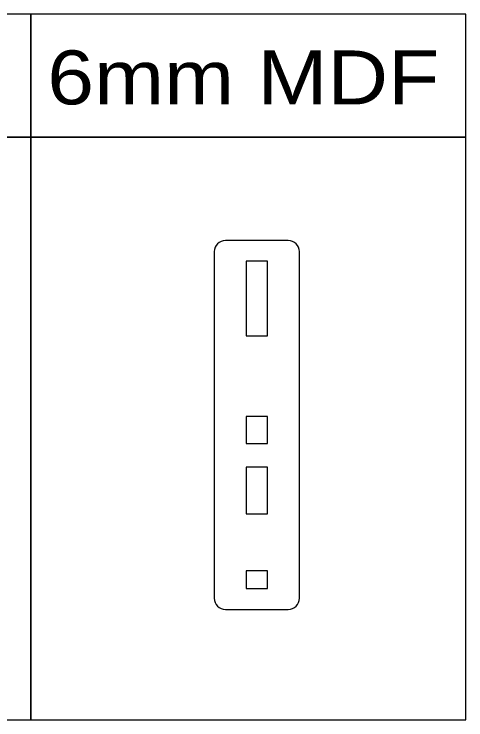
# Model space of a CAD drawing. Header units: millimetres. Extents: x -1166 to 1166, y -335 to 297.
# Drawn here: x 763 to 1166, y -335 to 297 of the extents above; entities that cross this region are included whole.
import ezdxf

# ---------------------------------------------------------------- set-up
doc = ezdxf.new("R2010")
doc.units = ezdxf.units.MM
doc.header["$MEASUREMENT"] = 0
doc.layers.add('Camada 1', color=7, linetype='Continuous')
doc.styles.add('4', font='Arial', dxfattribs={"height": 1})

msp = doc.modelspace()

# ---------------------------------------------------------------- linework, layer by layer
at = {"layer": 'Camada 1', "color": 142, "lineweight": 20}
for points in [[(388.8267, 186.6815), (777.6537, 186.6815), (777.6537, 296.7483), (388.8267, 296.7483), (388.8267, 186.6815)], [(777.6535, 186.6815), (1166.4803, 186.6815), (1166.4803, 296.7483), (777.6535, 296.7483), (777.6535, 186.6815)], [(388.8267, -334.8653), (777.6537, -334.8653), (777.6537, 186.6815), (388.8267, 186.6815), (388.8267, -334.8653)], [(777.6535, -334.8653), (1166.4803, -334.8653), (1166.4803, 186.6815), (777.6535, 186.6815), (777.6535, -334.8653)]]:
    msp.add_lwpolyline(points, close=True, dxfattribs=at)
at = {"layer": 'Camada 1', "color": 230, "lineweight": 20}
for points in [[(1017.6905, 84.1832), (1017.6905, 84.1832), (1017.6905, -226.0168), (1017.6905, -226.0168), (1017.6905, -226.0168), (1017.6905, -231.5168), (1013.1905, -236.0168), (1007.6905, -236.0168), (1007.6905, -236.0168), (1007.6905, -236.0168), (951.4905, -236.0168), (951.4905, -236.0168), (951.4905, -236.0168), (945.9905, -236.0168), (941.4905, -231.5168), (941.4905, -226.0168), (941.4905, -226.0168), (941.4905, -226.0168), (941.4905, 84.1832), (941.4905, 84.1832), (941.4905, 84.1832), (941.4905, 89.6832), (945.9905, 94.1832), (951.4905, 94.1832), (951.4905, 94.1832), (951.4905, 94.1832), (1007.6905, 94.1832), (1007.6905, 94.1832), (1007.6905, 94.1832), (1013.1905, 94.1832), (1017.6905, 89.6832), (1017.6905, 84.1832)], [(982.7655, 8.7883), (982.7655, 8.7883), (976.4154, 8.7883), (976.4154, 8.7883), (976.4154, 8.7883), (976.4154, 8.7883), (970.0653, 8.7883), (970.0653, 8.7883), (970.0653, 8.7883), (970.0653, 8.7883), (970.0653, 75.5617), (970.0653, 75.5617), (970.0653, 75.5617), (970.0653, 75.5617), (976.4154, 75.5617), (976.4154, 75.5617), (976.4154, 75.5617), (976.4154, 75.5617), (982.7655, 75.5617), (982.7655, 75.5617), (982.7655, 75.5617), (982.7655, 75.5617), (989.1156, 75.5617), (989.1156, 75.5617), (989.1156, 75.5617), (989.1156, 75.5617), (989.1156, 8.7883), (989.1156, 8.7883), (989.1156, 8.7883), (989.1156, 8.7883), (982.7655, 8.7883), (982.7655, 8.7883)], [(982.7655, -87.5666), (982.7655, -87.5666), (976.4154, -87.5666), (976.4154, -87.5666), (976.4154, -87.5666), (976.4154, -87.5666), (970.0653, -87.5666), (970.0653, -87.5666), (970.0653, -87.5666), (970.0653, -87.5666), (970.0653, -63.3933), (970.0653, -63.3933), (970.0653, -63.3933), (970.0653, -63.3933), (976.4154, -63.3933), (976.4154, -63.3933), (976.4154, -63.3933), (976.4154, -63.3933), (982.7655, -63.3933), (982.7655, -63.3933), (982.7655, -63.3933), (982.7655, -63.3933), (989.1156, -63.3933), (989.1156, -63.3933), (989.1156, -63.3933), (989.1156, -63.3933), (989.1156, -87.5666), (989.1156, -87.5666), (989.1156, -87.5666), (989.1156, -87.5666), (982.7655, -87.5666), (982.7655, -87.5666)], [(982.7655, -150.5569), (982.7655, -150.5569), (976.4154, -150.5569), (976.4154, -150.5569), (976.4154, -150.5569), (976.4154, -150.5569), (970.0653, -150.5569), (970.0653, -150.5569), (970.0653, -150.5569), (970.0653, -150.5569), (970.0653, -108.5917), (970.0653, -108.5917), (970.0653, -108.5917), (970.0653, -108.5917), (976.4154, -108.5917), (976.4154, -108.5917), (976.4154, -108.5917), (976.4154, -108.5917), (982.7655, -108.5917), (982.7655, -108.5917), (982.7655, -108.5917), (982.7655, -108.5917), (989.1156, -108.5917), (989.1156, -108.5917), (989.1156, -108.5917), (989.1156, -108.5917), (989.1156, -150.5569), (989.1156, -150.5569), (989.1156, -150.5569), (989.1156, -150.5569), (982.7655, -150.5569), (982.7655, -150.5569)], [(982.7655, -217.3953), (982.7655, -217.3953), (976.4154, -217.3953), (976.4154, -217.3953), (976.4154, -217.3953), (976.4154, -217.3953), (970.0653, -217.3953), (970.0653, -217.3953), (970.0653, -217.3953), (970.0653, -217.3953), (970.0653, -201.5135), (970.0653, -201.5135), (970.0653, -201.5135), (970.0653, -201.5135), (976.4154, -201.5135), (976.4154, -201.5135), (976.4154, -201.5135), (976.4154, -201.5135), (982.7655, -201.5135), (982.7655, -201.5135), (982.7655, -201.5135), (982.7655, -201.5135), (989.1156, -201.5135), (989.1156, -201.5135), (989.1156, -201.5135), (989.1156, -201.5135), (989.1156, -217.3953), (989.1156, -217.3953), (989.1156, -217.3953), (989.1156, -217.3953), (982.7655, -217.3953), (982.7655, -217.3953)]]:
    msp.add_open_spline(points, degree=3, knots=[0, 0, 0, 0, 0.11111111, 0.11111111, 0.11111111, 0.11111111, 0.22222222, 0.22222222, 0.22222222, 0.22222222, 0.33333333, 0.33333333, 0.33333333, 0.33333333, 0.44444444, 0.44444444, 0.44444444, 0.44444444, 0.55555556, 0.55555556, 0.55555556, 0.55555556, 0.66666667, 0.66666667, 0.66666667, 0.66666667, 0.77777778, 0.77777778, 0.77777778, 0.77777778, 1, 1, 1, 1], dxfattribs=at)

# ---------------------------------------------------------------- texts
at = {"layer": 'Camada 1', "color": 142, "style": '4', "width": 1.114671}
msp.add_text('6mm MDF', height=48.2598, dxfattribs=at).set_placement((792.234, 215.9645))

doc.saveas('drawing.dxf')
